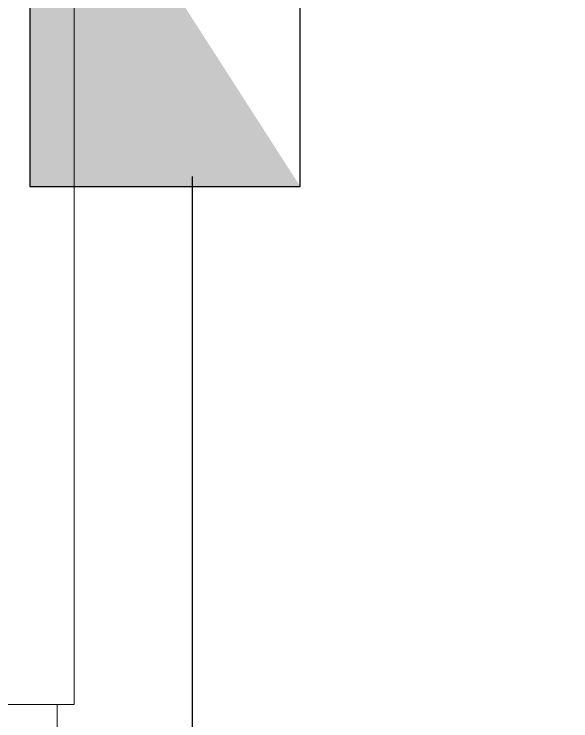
# Model space of a CAD drawing. Extents: x -2012 to 34975, y -1043 to 8321.
# Drawn here: x 16817.8 to 16882.8, y 3255.1 to 3337.6 of the extents above; entities that cross this region are included whole.
import ezdxf

# ---------------------------------------------------------------- set-up
doc = ezdxf.new("R2010")
doc.units = 0
doc.header["$LTSCALE"] = 25
doc.linetypes.add('HIDDEN', pattern=[0.375, 0.25, -0.125])
for name, color, linetype, lineweight in [('06D', 9, 'Continuous', 9), ('10', 9, 'Continuous', 9), ('14', 9, 'Continuous', 9), ('E-AYDINLATMA VE PRİZ PANOSU', 7, 'Continuous', 30), ('E-KABLO', 7, 'Continuous', 30)]:
    doc.layers.add(name, color=color, linetype=linetype, lineweight=lineweight)

# ---------------------------------------------------------------- blocks, each defined once
blk = doc.blocks.new('ciftkanatdograma_pr2')
at = {"layer": '06D'}
blk.add_lwpolyline([(-1.997, -22), (-1.997, -24), (-148, -24), (-148, -22)], dxfattribs=at)
blk = doc.blocks.new('100_AYDINLATMA VE PRİZ PANOSU')
at = {"layer": 'E-AYDINLATMA VE PRİZ PANOSU', "color": 4}
for p, q in [((-3.072, 3.948), (3.072, 3.948)), ((-3.072, 0), (-3.072, 3.948)), ((3.072, 3.948), (3.072, 0)), ((3.072, 0), (-3.072, 0))]:
    blk.add_line(p, q, dxfattribs=at)
blk.add_solid([(3.072, 0), (-3.072, 0), (-3.072, 3.948)], dxfattribs=at)

msp = doc.modelspace()

# ---------------------------------------------------------------- linework, layer by layer
at = {"layer": '14'}
for points in [[(16804.838, 3257), (16822.838, 3257)], [(16882.838, 3127.5), (16882.838, 3194.5), (16822.838, 3194.5), (16822.838, 3257)]]:
    msp.add_lwpolyline(points, dxfattribs=at)
at = {"layer": 'E-KABLO', "color": 6}
msp.add_line((16838.631, 3318.666), (16838.631, 3204.5), dxfattribs=at)

# ---------------------------------------------------------------- block references
at = {"layer": '10', "linetype": 'HIDDEN', "rotation": 90}
msp.add_blockref('ciftkanatdograma_pr2', (16800.838, 3405), dxfattribs=at)
at = {"layer": 'E-AYDINLATMA VE PRİZ PANOSU', "xscale": -8, "yscale": 8, "zscale": 8, "rotation": 270}
msp.add_blockref('100_AYDINLATMA VE PRİZ PANOSU', (16819.658, 3342.075), dxfattribs=at)

doc.saveas('drawing.dxf')
